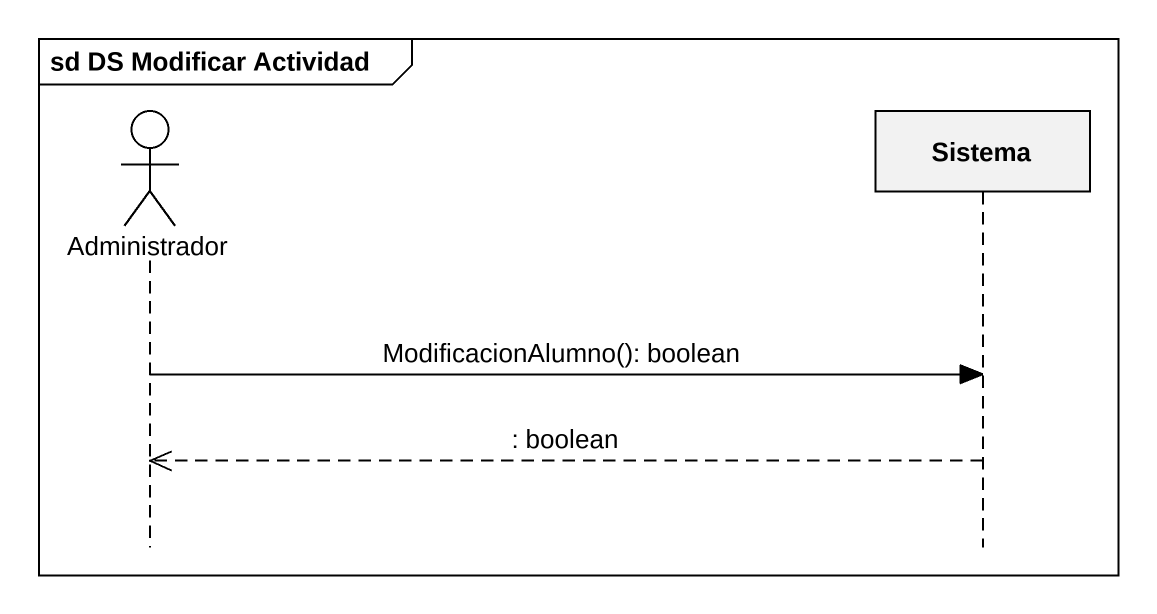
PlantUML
@startuml
mainframe sd DS Modificar Actividad
hide footbox
actor Administrador
participant Sistema

Administrador -> Sistema : ModificacionAlumno(): boolean
Sistema -->> Administrador : : boolean
@enduml
